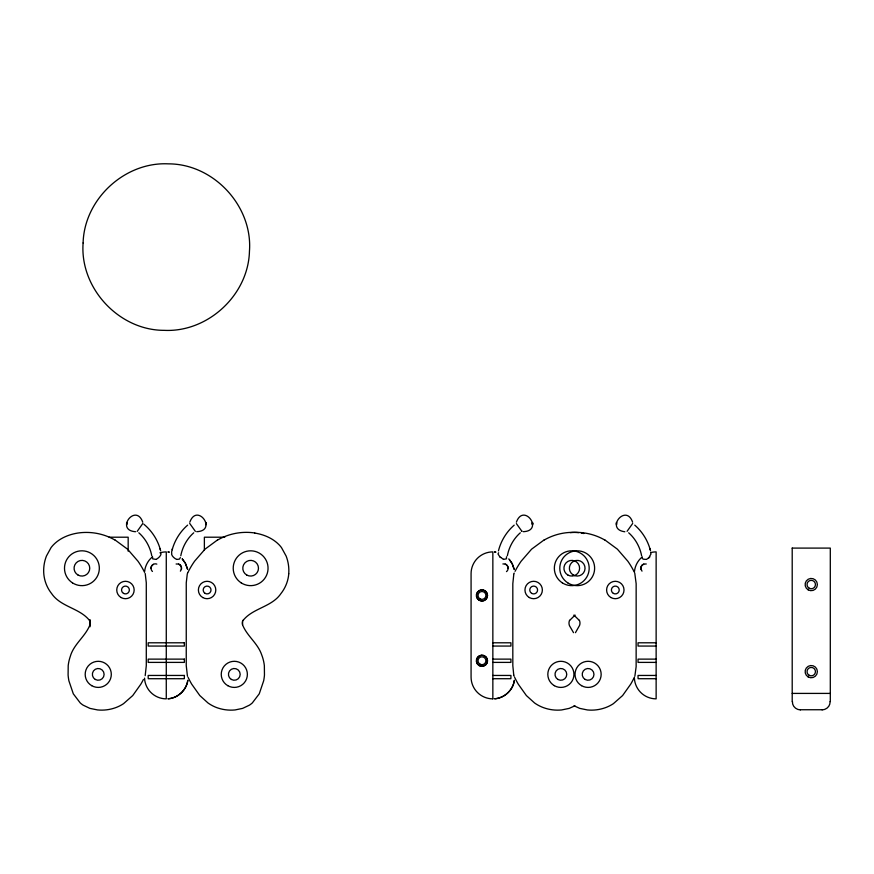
<?xml version="1.0" encoding="UTF-8"?>
<svg xmlns="http://www.w3.org/2000/svg" width="874" height="874" viewBox="0 0 874 874"><rect width="100%" height="100%" fill="white"/><g stroke="black" fill="none" stroke-linecap="round" stroke-linejoin="round"><path stroke-width="1.31" d="M642.019 557.667L643.078 559.163L645.744 559.371M187.801 680.333C186.512 689.957 178.078 697.965 168.398 698.752M514.371 680.333C513.082 689.957 504.648 697.965 494.968 698.752M187.79 680.442C186.424 690.198 177.728 698.228 167.906 698.796M514.36 680.442C512.994 690.198 504.298 698.228 494.476 698.796M189.811 522.182C197.098 502.211 217.91 530.922 196.705 531.676M516.381 522.182C523.657 502.211 544.48 530.922 523.275 531.676M180.787 555.788C182.447 546.982 186.992 538.745 193.722 532.801M507.357 555.788C509.018 546.982 513.562 538.745 520.292 532.801M513.803 574.229L512.819 583.701L512.819 665.617L513.726 674.859M171.632 551.898C173.981 541.585 179.64 532.069 187.637 525.132M498.453 550.86C500.922 540.94 506.483 531.84 514.196 525.132M145.193 675.678L146.297 665.617L146.286 582.772L145.27 574.021A3.988 0.994 84.8 0 0 145.171 573.661L145.084 573.41M172.495 548.643L172.178 549.746M513.956 573.672L514.185 573.082M634.863 676.214L636.141 666.676L636.152 583.701L634.732 572.951M187.735 572.831L187.386 573.672A3.988 0.994 -84.8 0 0 187.276 574.021L186.26 582.772L186.249 665.617L187.397 675.799A2.294 0.557 84.6 0 0 187.549 676.214M243.136 620.365C252.826 608.064 271.814 607.037 280.925 593.599A36.73 36.73 0 0 0 288.77 573.781M569.695 620.365L575.081 615.088M137.185 531.37L142.866 523.417M627.073 531.316L632.689 523.46M575.453 632.678L579.593 625.369A6.905 6.905 0 0 0 579.386 620.322M152.546 556.924L152.742 558.879L155.889 559.371M649.327 556.716L650.911 554.16L650.78 552.838M217.44 540.012L205.019 549.167L194.574 561.217A83.533 83.533 0 0 0 188.008 572.284M544.01 540.012L531.589 549.167L521.133 561.217A83.543 83.543 0 0 0 515.059 571.323M574.895 705.831L569.182 708.388L561.611 709.95A41.187 41.187 0 0 1 543.497 707.656A38.292 38.292 0 0 1 534.56 702.969L526.366 695.551L518.282 684.189A97.364 97.364 0 0 1 514.611 677.274M156.479 559.174C158.369 558.202 162.444 554.553 160.51 552.783M171.774 552.794C170.67 555.198 174.254 558.399 176.526 559.338M135.557 531.709C114.691 530.376 135.689 502.441 142.746 522.182M624.844 531.753C604.655 529.294 625.992 502.911 632.601 522.182M498.617 552.783L497.983 553.93L500.037 557.175M109.13 537.204L128.172 537.204L128.172 551.199M224.782 537.204L204.374 537.204L204.374 550.434M792.205 548.096L830.3 548.096L830.3 701.582M492.849 642.794L510.929 642.794L510.929 646.061L492.849 646.061M656.134 642.794L638.042 642.794L638.042 646.061L656.134 646.061M492.849 659.127L510.929 659.127L510.929 662.394L492.849 662.394M656.134 659.127L638.042 659.127L638.042 662.394L656.134 662.394M492.849 675.449L510.929 675.449L510.929 677.088A18.103 18.103 0 0 1 510.853 678.716L492.849 678.716M656.134 675.449L638.042 675.449L638.042 677.088A18.092 18.092 0 0 0 638.118 678.716L656.134 678.716M792.205 693.41L830.3 693.41M800.365 709.743L822.139 709.743M494.476 551.964L495.558 552.073M167.906 551.964L168.988 552.073M494.859 551.997L495.864 552.106M168.3 551.997L169.294 552.106M581.319 533.053L583.908 533.522M254.749 533.053C263.631 534.473 272.448 538.067 278.85 544.546A30.983 30.983 0 0 1 281.504 547.637L286.137 556.072A40.39 40.39 0 0 1 288.726 573.77M503.391 559.415L506.472 558.803L506.472 556.793M176.821 559.415L179.421 559.12L180.361 557.546M574.076 705.831L579.79 708.388L587.372 709.95A41.187 41.187 0 0 0 605.474 707.656A37.943 37.943 0 0 0 613.384 703.668L622.605 695.551L630.689 684.189A97.353 97.353 0 0 0 634.36 677.274M604.961 540.012L617.383 549.167L627.838 561.217A83.543 83.543 0 0 1 634.404 572.284M115.106 540.012L127.538 549.167L137.983 561.217A83.533 83.533 0 0 1 144.549 572.284M573.89 615.088L579.276 620.365M143.915 524.269C152.131 531.075 158.096 540.503 160.663 550.86M634.775 525.132C642.488 531.84 648.049 540.94 650.518 550.86M628.69 532.801C635.409 538.745 639.954 546.982 641.625 555.788M138.835 532.801C145.554 538.745 150.099 546.982 151.77 555.788M508.81 558.857L511.967 563.26L514.185 569.356M509.422 559.557L512.372 564.036L514.13 569.094M573.53 632.678L569.498 625.729A7.101 7.101 0 0 1 569.564 620.311M189.691 523.417L195.372 531.37M516.37 523.581L521.931 531.359L521.603 530.9M89.421 620.365C79.731 608.064 60.743 607.037 51.632 593.599A36.73 36.73 0 0 1 43.7 572.415A40.532 40.532 0 0 1 46.42 556.072L51.042 547.637A30.983 30.983 0 0 1 53.707 544.546C60.109 538.067 68.926 534.473 77.808 533.053A57.695 57.695 0 0 1 115.062 540.099M650.223 549.746L649.906 548.643M160.368 549.746L160.062 548.643M513.792 675.132L513.967 675.799A2.294 0.557 84.7 0 0 514.12 676.225M187.56 569.094L185.299 563.085L182.142 558.759L185.397 563.26L187.615 569.356M792.205 548.096L792.205 701.582M242.48 621.294L242.48 624.659M90.077 619.677L90.077 626.734M800.355 709.928A8.445 7.844 0 0 1 792.434 701.593M830.06 701.593A8.445 7.844 0 0 1 822.15 709.928M634.382 678.148A21.774 21.774 0 0 0 656.134 698.85L656.134 551.898A21.774 21.774 0 0 0 650.835 552.554M634.458 571.541A21.774 21.774 0 0 1 642.314 556.836M570.252 532.648A57.695 57.695 0 0 1 604.917 540.099M640.981 569.509A4.228 4.02 -52.6 0 1 643.723 564.101M642.008 571.137A4.359 4.359 0 0 1 646.279 563.992M648.475 557.841A4.676 3.321 -31.4 0 1 646.389 559.36M649.885 556.782A7.003 4.119 -33.7 0 1 648.869 558.005M544.065 540.099A57.695 57.695 0 0 1 578.719 532.648M500.627 557.557A7.058 3.507 36.4 0 1 500.212 557.131M503.151 559.01A4.676 2.655 34.2 0 1 500.933 557.415M505.259 564.047A4.228 4.009 72.7 0 1 507.947 569.487A4.359 4.359 0 0 1 506.483 571.607M502.889 563.959A4.359 4.359 0 0 1 508.078 568.45M144.527 678.148A21.774 21.774 0 0 0 166.278 698.85L166.278 551.909A21.774 21.774 0 0 0 159.953 552.838M144.614 571.541A21.774 21.774 0 0 1 152.469 556.836M143.402 679.502A97.385 97.385 0 0 1 140.834 684.189L132.75 695.551L123.529 703.679A37.943 37.943 0 0 1 115.63 707.678A41.187 41.187 0 0 1 97.517 709.928L89.946 708.388L83.172 705.176A25.117 25.117 0 0 1 80.233 702.925L73.307 693.825L68.893 680.802A55.499 55.499 0 0 1 68.096 675.034L68.205 665.627A43.285 43.285 0 0 1 70.27 656.483C73.678 644.313 85.051 636.775 89.749 625.369A6.905 6.905 0 0 0 89.53 620.322M152.458 571.443A4.359 4.359 0 0 1 151.224 569.477A4.228 4.02 -52.4 0 1 153.879 564.101A4.359 4.359 0 0 1 156.828 564.123M151.038 568.45A4.359 4.359 0 0 1 153.409 564.353M188.052 677.274A97.385 97.385 0 0 0 191.723 684.189L199.807 695.551L207.99 702.969A38.292 38.292 0 0 0 216.927 707.689L218.15 708.093A41.34 41.34 0 0 0 235.04 709.95L242.611 708.388L249.385 705.176A25.117 25.117 0 0 0 252.324 702.925L259.25 693.825L263.664 680.802A55.499 55.499 0 0 0 264.461 675.034L264.352 665.627A43.416 43.416 0 0 0 261.621 654.67C257.863 643.526 247.517 636.359 242.928 625.729A7.101 7.101 0 0 1 242.994 620.311M217.495 540.099A57.695 57.695 0 0 1 254.76 532.965M178.689 564.047A4.228 4.009 72.8 0 1 181.377 569.487M176.111 564.003A4.359 4.359 0 0 1 180.383 571.159M83.106 242.95C79.665 288.092 118.919 330.405 164.203 330.35C207.903 332.502 248.325 294.997 249.451 251.253C252.881 206.111 213.627 163.799 168.354 163.853C124.654 161.701 84.232 199.206 83.106 242.95M126.566 523.023L126.664 524.728L126.664 522.466L126.61 523.034M206.002 523.592L205.958 524.455L205.958 522.739L206.002 523.592M532.572 523.592L532.528 524.455L532.528 522.739L532.452 524.728L532.452 522.466L532.55 523.592M616.421 523.023L616.52 524.728L616.52 522.466L616.465 523.034M205.991 523.592L205.882 524.728L205.882 522.466L205.991 523.592M184.359 642.794L148.187 642.794L148.187 646.061L184.359 646.061L184.359 642.794M184.359 659.127L148.187 659.127L148.187 662.394L184.359 662.394L184.359 659.127M184.359 675.449L148.187 675.449L148.187 677.088A18.081 18.081 0 0 0 148.263 678.716L184.294 678.716A18.081 18.081 0 0 0 184.359 677.088L184.359 675.449M492.849 698.85L492.849 551.898A21.774 21.774 0 0 0 471.075 573.672L471.075 677.088A21.774 21.774 0 0 0 492.849 698.85M808.188 676.946A6.118 6.118 0 0 0 817.376 671.636A6.118 6.118 0 0 0 808.188 666.338A6.118 6.118 0 0 0 808.188 676.946M808.188 589.863A6.118 6.118 0 0 0 817.376 584.553A6.118 6.118 0 0 0 808.188 579.254A6.118 6.118 0 0 0 808.188 589.863M809.138 675.296A4.217 4.217 0 0 0 815.464 671.636A4.217 4.217 0 0 0 809.138 667.987A4.217 4.217 0 0 0 809.138 675.296M809.138 588.213A4.217 4.217 0 0 0 815.464 584.553A4.217 4.217 0 0 0 809.138 580.904A4.217 4.217 0 0 0 809.138 588.213M581.56 685.675A13.066 13.066 0 0 0 601.159 674.367A13.066 13.066 0 0 0 581.56 663.049A13.066 13.066 0 0 0 581.56 685.675M562.321 582.86A17.414 17.414 0 0 0 589.163 569.094A17.414 17.414 0 0 0 563.817 552.729A17.414 17.414 0 0 0 562.321 582.86M610.959 597.543A8.707 8.707 0 0 0 624.014 589.994A8.707 8.707 0 0 0 610.959 582.455A8.707 8.707 0 0 0 610.959 597.543M585.154 679.459A5.878 5.878 0 0 0 593.97 674.367A5.878 5.878 0 0 0 585.154 669.276A5.878 5.878 0 0 0 585.154 679.459M567.849 575.016A7.833 7.833 0 0 0 579.604 568.231A7.833 7.833 0 0 0 567.849 561.436A7.833 7.833 0 0 0 567.849 575.016M613.351 593.391A3.922 3.922 0 0 0 619.229 589.994A3.922 3.922 0 0 0 613.351 586.607A3.922 3.922 0 0 0 613.351 593.391M478.93 665.442A5.583 5.583 0 0 0 487.528 661.039A5.583 5.583 0 0 0 479.411 655.795A5.583 5.583 0 0 0 478.93 665.442M479.171 600.274A5.583 5.583 0 0 0 487.539 595.445A5.583 5.583 0 0 0 479.171 590.606A5.583 5.583 0 0 0 479.171 600.274M479.203 665.529A5.506 5.506 0 0 0 487.463 660.755A5.506 5.506 0 0 0 479.203 655.981A5.506 5.506 0 0 0 479.203 665.529M479.203 600.209A5.506 5.506 0 0 0 487.463 595.445A5.506 5.506 0 0 0 479.203 590.671A5.506 5.506 0 0 0 479.203 600.209M554.345 685.675A13.066 13.066 0 0 0 573.945 674.367A13.066 13.066 0 0 0 554.345 663.049A13.066 13.066 0 0 0 554.345 685.675M567.761 582.86A17.414 17.414 0 0 0 594.604 569.094A17.414 17.414 0 0 0 569.258 552.729A17.414 17.414 0 0 0 567.761 582.86M529.316 597.543A8.707 8.707 0 0 0 542.372 589.994A8.707 8.707 0 0 0 529.316 582.455A8.707 8.707 0 0 0 529.316 597.543M479.99 664.174A3.944 3.944 0 0 0 485.911 660.755A3.944 3.944 0 0 0 479.99 657.335A3.944 3.944 0 0 0 479.99 664.174M479.99 598.854A3.944 3.944 0 0 0 485.911 595.445A3.944 3.944 0 0 0 479.99 592.026A3.944 3.944 0 0 0 479.99 598.854M557.94 679.459A5.878 5.878 0 0 0 566.756 674.367A5.878 5.878 0 0 0 557.94 669.276A5.878 5.878 0 0 0 557.94 679.459M572.962 574.808A7.833 7.833 0 0 0 585.034 568.613A7.833 7.833 0 0 0 573.628 561.25A7.833 7.833 0 0 0 572.962 574.808M531.709 593.391A3.922 3.922 0 0 0 537.586 589.994A3.922 3.922 0 0 0 531.709 586.607A3.922 3.922 0 0 0 531.709 593.391M91.715 685.675A13.066 13.066 0 0 0 111.304 674.367A13.066 13.066 0 0 0 91.715 663.049A13.066 13.066 0 0 0 91.715 685.675M72.466 582.86A17.414 17.414 0 0 0 99.308 569.094A17.414 17.414 0 0 0 73.962 552.729A17.414 17.414 0 0 0 72.466 582.86M121.104 597.543A8.707 8.707 0 0 0 134.159 589.994A8.707 8.707 0 0 0 121.104 582.455A8.707 8.707 0 0 0 121.104 597.543M95.299 679.459A5.878 5.878 0 0 0 104.115 674.367A5.878 5.878 0 0 0 95.299 669.276A5.878 5.878 0 0 0 95.299 679.459M77.994 575.016A7.833 7.833 0 0 0 89.749 568.231A7.833 7.833 0 0 0 77.994 561.436A7.833 7.833 0 0 0 77.994 575.016M123.496 593.391A3.922 3.922 0 0 0 129.374 589.994A3.922 3.922 0 0 0 123.496 586.607A3.922 3.922 0 0 0 123.496 593.391M227.775 685.675A13.066 13.066 0 0 0 247.375 674.367A13.066 13.066 0 0 0 227.775 663.049A13.066 13.066 0 0 0 227.775 685.675M241.191 582.86A17.414 17.414 0 0 0 268.034 569.094A17.414 17.414 0 0 0 242.699 552.729A17.414 17.414 0 0 0 241.191 582.86M202.746 597.543A8.707 8.707 0 0 0 215.802 589.994A8.707 8.707 0 0 0 202.746 582.455A8.707 8.707 0 0 0 202.746 597.543M231.37 679.459A5.878 5.878 0 0 0 240.186 674.367A5.878 5.878 0 0 0 231.37 669.276A5.878 5.878 0 0 0 231.37 679.459M246.719 575.016A7.833 7.833 0 0 0 258.475 568.231A7.833 7.833 0 0 0 246.719 561.436A7.833 7.833 0 0 0 246.719 575.016M205.139 593.391A3.922 3.922 0 0 0 211.016 589.994A3.922 3.922 0 0 0 205.139 586.607A3.922 3.922 0 0 0 205.139 593.391"/></g></svg>
